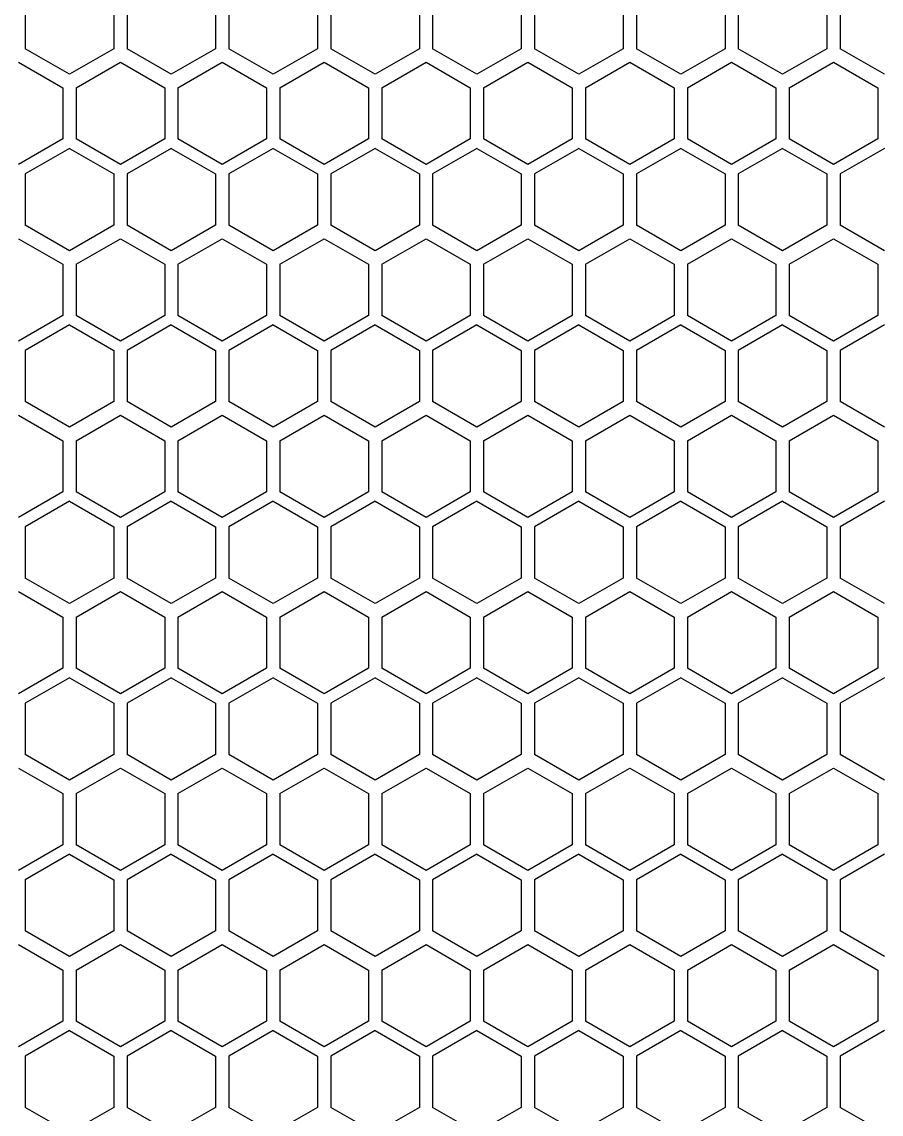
# Model space of a CAD drawing. Extents: x 61367 to 140945, y -1257 to 25588.
# Drawn here: x 91807 to 91884.6, y 20192.9 to 20291.5 of the extents above; entities that cross this region are included whole.
import ezdxf

# ---------------------------------------------------------------- set-up
doc = ezdxf.new("R2010")
doc.units = 0
doc.header["$MEASUREMENT"] = 0
doc.layers.get('0').update_dxf_attribs({"linetype": 'CONTINUOUS'})
doc.layers.add('4215-0412-2-1_0', color=7, linetype='CONTINUOUS')

# ---------------------------------------------------------------- blocks, each defined once
blk = doc.blocks.new('RYHTHYT')
at = {"layer": '4215-0412-2-1_0', "color": 7, "linetype": 'Continuous'}
for p, q in [((-33112.062, -67649.585), (-33112.062, -67654.205)), ((-33104.06, -67649.585), (-33104.06, -67654.205)), ((-33102.862, -67649.585), (-33102.862, -67654.205)), ((-33094.86, -67649.585), (-33094.86, -67654.205)), ((-33093.662, -67649.585), (-33093.662, -67654.205)), ((-33085.66, -67649.585), (-33085.66, -67654.205)), ((-33084.462, -67649.585), (-33084.462, -67654.205)), ((-33076.46, -67649.585), (-33076.46, -67654.205)), ((-33075.262, -67649.585), (-33075.262, -67654.205)), ((-33067.26, -67649.585), (-33067.26, -67654.205)), ((-33066.062, -67649.585), (-33066.062, -67654.205)), ((-33058.06, -67649.585), (-33058.06, -67654.205)), ((-33056.862, -67649.585), (-33056.862, -67654.205)), ((-33048.86, -67649.585), (-33048.86, -67654.205)), ((-33047.662, -67649.585), (-33047.662, -67654.205)), ((-33039.66, -67649.585), (-33039.66, -67654.205)), ((-33038.462, -67649.585), (-33038.462, -67654.205)), ((-33108.061, -67656.515), (-33112.062, -67654.205)), ((-33104.06, -67654.205), (-33108.061, -67656.515)), ((-33098.861, -67656.515), (-33102.862, -67654.205)), ((-33094.86, -67654.205), (-33098.861, -67656.515)), ((-33089.661, -67656.515), (-33093.662, -67654.205)), ((-33085.66, -67654.205), (-33089.661, -67656.515)), ((-33080.461, -67656.515), (-33084.462, -67654.205)), ((-33076.46, -67654.205), (-33080.461, -67656.515)), ((-33071.261, -67656.515), (-33075.262, -67654.205)), ((-33067.26, -67654.205), (-33071.261, -67656.515)), ((-33062.061, -67656.515), (-33066.062, -67654.205)), ((-33058.06, -67654.205), (-33062.061, -67656.515)), ((-33052.861, -67656.515), (-33056.862, -67654.205)), ((-33048.86, -67654.205), (-33052.861, -67656.515)), ((-33043.661, -67656.515), (-33047.662, -67654.205)), ((-33039.66, -67654.205), (-33043.661, -67656.515)), ((-33034.461, -67656.515), (-33038.462, -67654.205)), ((-33112.661, -67655.425), (-33108.66, -67657.735)), ((-33107.462, -67657.735), (-33103.461, -67655.425)), ((-33103.461, -67655.425), (-33099.46, -67657.735)), ((-33098.262, -67657.735), (-33094.261, -67655.425)), ((-33094.261, -67655.425), (-33090.26, -67657.735)), ((-33089.062, -67657.735), (-33085.061, -67655.425)), ((-33085.061, -67655.425), (-33081.06, -67657.735)), ((-33079.862, -67657.735), (-33075.861, -67655.425)), ((-33075.861, -67655.425), (-33071.86, -67657.735)), ((-33070.662, -67657.735), (-33066.661, -67655.425)), ((-33066.661, -67655.425), (-33062.66, -67657.735)), ((-33061.462, -67657.735), (-33057.461, -67655.425)), ((-33057.461, -67655.425), (-33053.46, -67657.735)), ((-33052.262, -67657.735), (-33048.261, -67655.425)), ((-33048.261, -67655.425), (-33044.26, -67657.735)), ((-33043.062, -67657.735), (-33039.061, -67655.425)), ((-33039.061, -67655.425), (-33035.06, -67657.735)), ((-33108.66, -67657.735), (-33108.66, -67662.355)), ((-33107.462, -67657.735), (-33107.462, -67662.355)), ((-33099.46, -67657.735), (-33099.46, -67662.355)), ((-33098.262, -67657.735), (-33098.262, -67662.355)), ((-33090.26, -67657.735), (-33090.26, -67662.355)), ((-33089.062, -67657.735), (-33089.062, -67662.355)), ((-33081.06, -67657.735), (-33081.06, -67662.355)), ((-33079.862, -67657.735), (-33079.862, -67662.355)), ((-33071.86, -67657.735), (-33071.86, -67662.355)), ((-33070.662, -67657.735), (-33070.662, -67662.355)), ((-33062.66, -67657.735), (-33062.66, -67662.355)), ((-33061.462, -67657.735), (-33061.462, -67662.355)), ((-33053.46, -67657.735), (-33053.46, -67662.355)), ((-33052.262, -67657.735), (-33052.262, -67662.355)), ((-33044.26, -67657.735), (-33044.26, -67662.355)), ((-33043.062, -67657.735), (-33043.062, -67662.355)), ((-33035.06, -67657.735), (-33035.06, -67662.355)), ((-33108.66, -67662.355), (-33112.661, -67664.665)), ((-33103.461, -67664.665), (-33107.462, -67662.355)), ((-33099.46, -67662.355), (-33103.461, -67664.665)), ((-33094.261, -67664.665), (-33098.262, -67662.355)), ((-33090.26, -67662.355), (-33094.261, -67664.665)), ((-33085.061, -67664.665), (-33089.062, -67662.355)), ((-33081.06, -67662.355), (-33085.061, -67664.665)), ((-33075.861, -67664.665), (-33079.862, -67662.355)), ((-33071.86, -67662.355), (-33075.861, -67664.665)), ((-33066.661, -67664.665), (-33070.662, -67662.355)), ((-33062.66, -67662.355), (-33066.661, -67664.665)), ((-33057.461, -67664.665), (-33061.462, -67662.355)), ((-33053.46, -67662.355), (-33057.461, -67664.665)), ((-33048.261, -67664.665), (-33052.262, -67662.355)), ((-33044.26, -67662.355), (-33048.261, -67664.665)), ((-33039.061, -67664.665), (-33043.062, -67662.355)), ((-33035.06, -67662.355), (-33039.061, -67664.665)), ((-33108.061, -67663.205), (-33112.062, -67665.515)), ((-33108.061, -67663.205), (-33104.06, -67665.515)), ((-33098.861, -67663.205), (-33102.862, -67665.515)), ((-33098.861, -67663.205), (-33094.86, -67665.515)), ((-33089.661, -67663.205), (-33093.662, -67665.515)), ((-33089.661, -67663.205), (-33085.66, -67665.515)), ((-33080.461, -67663.205), (-33084.462, -67665.515)), ((-33080.461, -67663.205), (-33076.46, -67665.515)), ((-33071.261, -67663.205), (-33075.262, -67665.515)), ((-33071.261, -67663.205), (-33067.26, -67665.515)), ((-33062.061, -67663.205), (-33066.062, -67665.515)), ((-33062.061, -67663.205), (-33058.06, -67665.515)), ((-33052.861, -67663.205), (-33056.862, -67665.515)), ((-33052.861, -67663.205), (-33048.86, -67665.515)), ((-33043.661, -67663.205), (-33047.662, -67665.515)), ((-33043.661, -67663.205), (-33039.66, -67665.515)), ((-33034.461, -67663.205), (-33038.462, -67665.515)), ((-33112.062, -67665.515), (-33112.062, -67670.135)), ((-33104.06, -67665.515), (-33104.06, -67670.135)), ((-33102.862, -67665.515), (-33102.862, -67670.135)), ((-33094.86, -67665.515), (-33094.86, -67670.135)), ((-33093.662, -67665.515), (-33093.662, -67670.135)), ((-33085.66, -67665.515), (-33085.66, -67670.135)), ((-33084.462, -67665.515), (-33084.462, -67670.135)), ((-33076.46, -67665.515), (-33076.46, -67670.135)), ((-33075.262, -67665.515), (-33075.262, -67670.135)), ((-33067.26, -67665.515), (-33067.26, -67670.135)), ((-33066.062, -67665.515), (-33066.062, -67670.135)), ((-33058.06, -67665.515), (-33058.06, -67670.135)), ((-33056.862, -67665.515), (-33056.862, -67670.135)), ((-33048.86, -67665.515), (-33048.86, -67670.135)), ((-33047.662, -67665.515), (-33047.662, -67670.135)), ((-33039.66, -67665.515), (-33039.66, -67670.135)), ((-33038.462, -67665.515), (-33038.462, -67670.135)), ((-33108.061, -67672.445), (-33112.062, -67670.135)), ((-33104.06, -67670.135), (-33108.061, -67672.445)), ((-33098.861, -67672.445), (-33102.862, -67670.135)), ((-33094.86, -67670.135), (-33098.861, -67672.445)), ((-33089.661, -67672.445), (-33093.662, -67670.135)), ((-33085.66, -67670.135), (-33089.661, -67672.445)), ((-33080.461, -67672.445), (-33084.462, -67670.135)), ((-33076.46, -67670.135), (-33080.461, -67672.445)), ((-33071.261, -67672.445), (-33075.262, -67670.135)), ((-33067.26, -67670.135), (-33071.261, -67672.445)), ((-33062.061, -67672.445), (-33066.062, -67670.135)), ((-33058.06, -67670.135), (-33062.061, -67672.445)), ((-33052.861, -67672.445), (-33056.862, -67670.135)), ((-33048.86, -67670.135), (-33052.861, -67672.445)), ((-33043.661, -67672.445), (-33047.662, -67670.135)), ((-33039.66, -67670.135), (-33043.661, -67672.445)), ((-33034.461, -67672.445), (-33038.462, -67670.135)), ((-33112.661, -67671.355), (-33108.66, -67673.665)), ((-33107.462, -67673.665), (-33103.461, -67671.355)), ((-33103.461, -67671.355), (-33099.46, -67673.665)), ((-33098.262, -67673.665), (-33094.261, -67671.355)), ((-33094.261, -67671.355), (-33090.26, -67673.665)), ((-33089.062, -67673.665), (-33085.061, -67671.355)), ((-33085.061, -67671.355), (-33081.06, -67673.665)), ((-33079.862, -67673.665), (-33075.861, -67671.355)), ((-33075.861, -67671.355), (-33071.86, -67673.665)), ((-33070.662, -67673.665), (-33066.661, -67671.355)), ((-33066.661, -67671.355), (-33062.66, -67673.665)), ((-33061.462, -67673.665), (-33057.461, -67671.355)), ((-33057.461, -67671.355), (-33053.46, -67673.665)), ((-33052.262, -67673.665), (-33048.261, -67671.355)), ((-33048.261, -67671.355), (-33044.26, -67673.665)), ((-33043.062, -67673.665), (-33039.061, -67671.355)), ((-33039.061, -67671.355), (-33035.06, -67673.665)), ((-33108.66, -67673.665), (-33108.66, -67678.285)), ((-33107.462, -67673.665), (-33107.462, -67678.285)), ((-33099.46, -67673.665), (-33099.46, -67678.285)), ((-33098.262, -67673.665), (-33098.262, -67678.285)), ((-33090.26, -67673.665), (-33090.26, -67678.285)), ((-33089.062, -67673.665), (-33089.062, -67678.285)), ((-33081.06, -67673.665), (-33081.06, -67678.285)), ((-33079.862, -67673.665), (-33079.862, -67678.285)), ((-33071.86, -67673.665), (-33071.86, -67678.285)), ((-33070.662, -67673.665), (-33070.662, -67678.285)), ((-33062.66, -67673.665), (-33062.66, -67678.285)), ((-33061.462, -67673.665), (-33061.462, -67678.285)), ((-33053.46, -67673.665), (-33053.46, -67678.285)), ((-33052.262, -67673.665), (-33052.262, -67678.285)), ((-33044.26, -67673.665), (-33044.26, -67678.285)), ((-33043.062, -67673.665), (-33043.062, -67678.285)), ((-33035.06, -67673.665), (-33035.06, -67678.285)), ((-33108.66, -67678.285), (-33112.661, -67680.595)), ((-33103.461, -67680.595), (-33107.462, -67678.285)), ((-33099.46, -67678.285), (-33103.461, -67680.595)), ((-33094.261, -67680.595), (-33098.262, -67678.285)), ((-33090.26, -67678.285), (-33094.261, -67680.595)), ((-33085.061, -67680.595), (-33089.062, -67678.285)), ((-33081.06, -67678.285), (-33085.061, -67680.595)), ((-33075.861, -67680.595), (-33079.862, -67678.285)), ((-33071.86, -67678.285), (-33075.861, -67680.595)), ((-33066.661, -67680.595), (-33070.662, -67678.285)), ((-33062.66, -67678.285), (-33066.661, -67680.595)), ((-33057.461, -67680.595), (-33061.462, -67678.285)), ((-33053.46, -67678.285), (-33057.461, -67680.595)), ((-33048.261, -67680.595), (-33052.262, -67678.285)), ((-33044.26, -67678.285), (-33048.261, -67680.595)), ((-33039.061, -67680.595), (-33043.062, -67678.285)), ((-33035.06, -67678.285), (-33039.061, -67680.595)), ((-33108.061, -67679.135), (-33112.062, -67681.445)), ((-33108.061, -67679.135), (-33104.06, -67681.445)), ((-33098.861, -67679.135), (-33102.862, -67681.445)), ((-33098.861, -67679.135), (-33094.86, -67681.445)), ((-33089.661, -67679.135), (-33093.662, -67681.445)), ((-33089.661, -67679.135), (-33085.66, -67681.445)), ((-33080.461, -67679.135), (-33084.462, -67681.445)), ((-33080.461, -67679.135), (-33076.46, -67681.445)), ((-33071.261, -67679.135), (-33075.262, -67681.445)), ((-33071.261, -67679.135), (-33067.26, -67681.445)), ((-33062.061, -67679.135), (-33066.062, -67681.445)), ((-33062.061, -67679.135), (-33058.06, -67681.445)), ((-33052.861, -67679.135), (-33056.862, -67681.445)), ((-33052.861, -67679.135), (-33048.86, -67681.445)), ((-33043.661, -67679.135), (-33047.662, -67681.445)), ((-33043.661, -67679.135), (-33039.66, -67681.445)), ((-33034.461, -67679.135), (-33038.462, -67681.445)), ((-33112.062, -67681.445), (-33112.062, -67686.065)), ((-33104.06, -67681.445), (-33104.06, -67686.065)), ((-33102.862, -67681.445), (-33102.862, -67686.065)), ((-33094.86, -67681.445), (-33094.86, -67686.065)), ((-33093.662, -67681.445), (-33093.662, -67686.065)), ((-33085.66, -67681.445), (-33085.66, -67686.065)), ((-33084.462, -67681.445), (-33084.462, -67686.065)), ((-33076.46, -67681.445), (-33076.46, -67686.065)), ((-33075.262, -67681.445), (-33075.262, -67686.065)), ((-33067.26, -67681.445), (-33067.26, -67686.065)), ((-33066.062, -67681.445), (-33066.062, -67686.065)), ((-33058.06, -67681.445), (-33058.06, -67686.065)), ((-33056.862, -67681.445), (-33056.862, -67686.065)), ((-33048.86, -67681.445), (-33048.86, -67686.065)), ((-33047.662, -67681.445), (-33047.662, -67686.065)), ((-33039.66, -67681.445), (-33039.66, -67686.065)), ((-33038.462, -67681.445), (-33038.462, -67686.065)), ((-33108.061, -67688.375), (-33112.062, -67686.065)), ((-33104.06, -67686.065), (-33108.061, -67688.375)), ((-33098.861, -67688.375), (-33102.862, -67686.065)), ((-33094.86, -67686.065), (-33098.861, -67688.375)), ((-33089.661, -67688.375), (-33093.662, -67686.065)), ((-33085.66, -67686.065), (-33089.661, -67688.375)), ((-33080.461, -67688.375), (-33084.462, -67686.065)), ((-33076.46, -67686.065), (-33080.461, -67688.375)), ((-33071.261, -67688.375), (-33075.262, -67686.065)), ((-33067.26, -67686.065), (-33071.261, -67688.375)), ((-33062.061, -67688.375), (-33066.062, -67686.065)), ((-33058.06, -67686.065), (-33062.061, -67688.375)), ((-33052.861, -67688.375), (-33056.862, -67686.065)), ((-33048.86, -67686.065), (-33052.861, -67688.375)), ((-33043.661, -67688.375), (-33047.662, -67686.065)), ((-33039.66, -67686.065), (-33043.661, -67688.375)), ((-33034.461, -67688.375), (-33038.462, -67686.065)), ((-33112.661, -67687.285), (-33108.66, -67689.595)), ((-33107.462, -67689.595), (-33103.461, -67687.285)), ((-33103.461, -67687.285), (-33099.46, -67689.595)), ((-33098.262, -67689.595), (-33094.261, -67687.285)), ((-33094.261, -67687.285), (-33090.26, -67689.595)), ((-33089.062, -67689.595), (-33085.061, -67687.285)), ((-33085.061, -67687.285), (-33081.06, -67689.595)), ((-33079.862, -67689.595), (-33075.861, -67687.285)), ((-33075.861, -67687.285), (-33071.86, -67689.595)), ((-33070.662, -67689.595), (-33066.661, -67687.285)), ((-33066.661, -67687.285), (-33062.66, -67689.595)), ((-33061.462, -67689.595), (-33057.461, -67687.285)), ((-33057.461, -67687.285), (-33053.46, -67689.595)), ((-33052.262, -67689.595), (-33048.261, -67687.285)), ((-33048.261, -67687.285), (-33044.26, -67689.595)), ((-33043.062, -67689.595), (-33039.061, -67687.285)), ((-33039.061, -67687.285), (-33035.06, -67689.595)), ((-33108.66, -67689.595), (-33108.66, -67694.215)), ((-33107.462, -67689.595), (-33107.462, -67694.215)), ((-33099.46, -67689.595), (-33099.46, -67694.215)), ((-33098.262, -67689.595), (-33098.262, -67694.215)), ((-33090.26, -67689.595), (-33090.26, -67694.215)), ((-33089.062, -67689.595), (-33089.062, -67694.215)), ((-33081.06, -67689.595), (-33081.06, -67694.215)), ((-33079.862, -67689.595), (-33079.862, -67694.215)), ((-33071.86, -67689.595), (-33071.86, -67694.215)), ((-33070.662, -67689.595), (-33070.662, -67694.215)), ((-33062.66, -67689.595), (-33062.66, -67694.215)), ((-33061.462, -67689.595), (-33061.462, -67694.215)), ((-33053.46, -67689.595), (-33053.46, -67694.215)), ((-33052.262, -67689.595), (-33052.262, -67694.215)), ((-33044.26, -67689.595), (-33044.26, -67694.215)), ((-33043.062, -67689.595), (-33043.062, -67694.215)), ((-33035.06, -67689.595), (-33035.06, -67694.215)), ((-33108.66, -67694.215), (-33112.661, -67696.525)), ((-33103.461, -67696.525), (-33107.462, -67694.215)), ((-33099.46, -67694.215), (-33103.461, -67696.525)), ((-33094.261, -67696.525), (-33098.262, -67694.215)), ((-33090.26, -67694.215), (-33094.261, -67696.525)), ((-33085.061, -67696.525), (-33089.062, -67694.215)), ((-33081.06, -67694.215), (-33085.061, -67696.525)), ((-33075.861, -67696.525), (-33079.862, -67694.215)), ((-33071.86, -67694.215), (-33075.861, -67696.525)), ((-33066.661, -67696.525), (-33070.662, -67694.215)), ((-33062.66, -67694.215), (-33066.661, -67696.525)), ((-33057.461, -67696.525), (-33061.462, -67694.215)), ((-33053.46, -67694.215), (-33057.461, -67696.525)), ((-33048.261, -67696.525), (-33052.262, -67694.215)), ((-33044.26, -67694.215), (-33048.261, -67696.525)), ((-33039.061, -67696.525), (-33043.062, -67694.215)), ((-33035.06, -67694.215), (-33039.061, -67696.525)), ((-33108.061, -67695.065), (-33112.062, -67697.375)), ((-33108.061, -67695.065), (-33104.06, -67697.375)), ((-33098.861, -67695.065), (-33102.862, -67697.375)), ((-33098.861, -67695.065), (-33094.86, -67697.375)), ((-33089.661, -67695.065), (-33093.662, -67697.375)), ((-33089.661, -67695.065), (-33085.66, -67697.375)), ((-33080.461, -67695.065), (-33084.462, -67697.375)), ((-33080.461, -67695.065), (-33076.46, -67697.375)), ((-33071.261, -67695.065), (-33075.262, -67697.375)), ((-33071.261, -67695.065), (-33067.26, -67697.375)), ((-33062.061, -67695.065), (-33066.062, -67697.375)), ((-33062.061, -67695.065), (-33058.06, -67697.375)), ((-33052.861, -67695.065), (-33056.862, -67697.375)), ((-33052.861, -67695.065), (-33048.86, -67697.375)), ((-33043.661, -67695.065), (-33047.662, -67697.375)), ((-33043.661, -67695.065), (-33039.66, -67697.375)), ((-33034.461, -67695.065), (-33038.462, -67697.375)), ((-33112.062, -67697.375), (-33112.062, -67701.995)), ((-33104.06, -67697.375), (-33104.06, -67701.995)), ((-33102.862, -67697.375), (-33102.862, -67701.995)), ((-33094.86, -67697.375), (-33094.86, -67701.995)), ((-33093.662, -67697.375), (-33093.662, -67701.995)), ((-33085.66, -67697.375), (-33085.66, -67701.995)), ((-33084.462, -67697.375), (-33084.462, -67701.995)), ((-33076.46, -67697.375), (-33076.46, -67701.995)), ((-33075.262, -67697.375), (-33075.262, -67701.995)), ((-33067.26, -67697.375), (-33067.26, -67701.995)), ((-33066.062, -67697.375), (-33066.062, -67701.995)), ((-33058.06, -67697.375), (-33058.06, -67701.995)), ((-33056.862, -67697.375), (-33056.862, -67701.995)), ((-33048.86, -67697.375), (-33048.86, -67701.995)), ((-33047.662, -67697.375), (-33047.662, -67701.995)), ((-33039.66, -67697.375), (-33039.66, -67701.995)), ((-33038.462, -67697.375), (-33038.462, -67701.995)), ((-33108.061, -67704.305), (-33112.062, -67701.995)), ((-33104.06, -67701.995), (-33108.061, -67704.305)), ((-33098.861, -67704.305), (-33102.862, -67701.995)), ((-33094.86, -67701.995), (-33098.861, -67704.305)), ((-33089.661, -67704.305), (-33093.662, -67701.995)), ((-33085.66, -67701.995), (-33089.661, -67704.305)), ((-33080.461, -67704.305), (-33084.462, -67701.995)), ((-33076.46, -67701.995), (-33080.461, -67704.305)), ((-33071.261, -67704.305), (-33075.262, -67701.995)), ((-33067.26, -67701.995), (-33071.261, -67704.305)), ((-33062.061, -67704.305), (-33066.062, -67701.995)), ((-33058.06, -67701.995), (-33062.061, -67704.305)), ((-33052.861, -67704.305), (-33056.862, -67701.995)), ((-33048.86, -67701.995), (-33052.861, -67704.305)), ((-33043.661, -67704.305), (-33047.662, -67701.995)), ((-33039.66, -67701.995), (-33043.661, -67704.305)), ((-33034.461, -67704.305), (-33038.462, -67701.995)), ((-33112.661, -67703.215), (-33108.66, -67705.525)), ((-33107.462, -67705.525), (-33103.461, -67703.215)), ((-33103.461, -67703.215), (-33099.46, -67705.525)), ((-33098.262, -67705.525), (-33094.261, -67703.215)), ((-33094.261, -67703.215), (-33090.26, -67705.525)), ((-33089.062, -67705.525), (-33085.061, -67703.215)), ((-33085.061, -67703.215), (-33081.06, -67705.525)), ((-33079.862, -67705.525), (-33075.861, -67703.215)), ((-33075.861, -67703.215), (-33071.86, -67705.525)), ((-33070.662, -67705.525), (-33066.661, -67703.215)), ((-33066.661, -67703.215), (-33062.66, -67705.525)), ((-33061.462, -67705.525), (-33057.461, -67703.215)), ((-33057.461, -67703.215), (-33053.46, -67705.525)), ((-33052.262, -67705.525), (-33048.261, -67703.215)), ((-33048.261, -67703.215), (-33044.26, -67705.525)), ((-33043.062, -67705.525), (-33039.061, -67703.215)), ((-33039.061, -67703.215), (-33035.06, -67705.525)), ((-33108.66, -67705.525), (-33108.66, -67710.145)), ((-33107.462, -67705.525), (-33107.462, -67710.145)), ((-33099.46, -67705.525), (-33099.46, -67710.145)), ((-33098.262, -67705.525), (-33098.262, -67710.145)), ((-33090.26, -67705.525), (-33090.26, -67710.145)), ((-33089.062, -67705.525), (-33089.062, -67710.145)), ((-33081.06, -67705.525), (-33081.06, -67710.145)), ((-33079.862, -67705.525), (-33079.862, -67710.145)), ((-33071.86, -67705.525), (-33071.86, -67710.145)), ((-33070.662, -67705.525), (-33070.662, -67710.145)), ((-33062.66, -67705.525), (-33062.66, -67710.145)), ((-33061.462, -67705.525), (-33061.462, -67710.145)), ((-33053.46, -67705.525), (-33053.46, -67710.145)), ((-33052.262, -67705.525), (-33052.262, -67710.145)), ((-33044.26, -67705.525), (-33044.26, -67710.145)), ((-33043.062, -67705.525), (-33043.062, -67710.145)), ((-33035.06, -67705.525), (-33035.06, -67710.145)), ((-33108.66, -67710.145), (-33112.661, -67712.455)), ((-33108.061, -67710.995), (-33112.062, -67713.305)), ((-33108.061, -67710.995), (-33104.06, -67713.305)), ((-33103.461, -67712.455), (-33107.462, -67710.145)), ((-33099.46, -67710.145), (-33103.461, -67712.455)), ((-33098.861, -67710.995), (-33102.862, -67713.305)), ((-33098.861, -67710.995), (-33094.86, -67713.305)), ((-33094.261, -67712.455), (-33098.262, -67710.145)), ((-33090.26, -67710.145), (-33094.261, -67712.455)), ((-33089.661, -67710.995), (-33093.662, -67713.305)), ((-33089.661, -67710.995), (-33085.66, -67713.305)), ((-33085.061, -67712.455), (-33089.062, -67710.145)), ((-33081.06, -67710.145), (-33085.061, -67712.455)), ((-33080.461, -67710.995), (-33084.462, -67713.305)), ((-33080.461, -67710.995), (-33076.46, -67713.305)), ((-33075.861, -67712.455), (-33079.862, -67710.145)), ((-33071.86, -67710.145), (-33075.861, -67712.455)), ((-33071.261, -67710.995), (-33075.262, -67713.305)), ((-33071.261, -67710.995), (-33067.26, -67713.305)), ((-33066.661, -67712.455), (-33070.662, -67710.145)), ((-33062.66, -67710.145), (-33066.661, -67712.455)), ((-33062.061, -67710.995), (-33066.062, -67713.305)), ((-33062.061, -67710.995), (-33058.06, -67713.305)), ((-33057.461, -67712.455), (-33061.462, -67710.145)), ((-33053.46, -67710.145), (-33057.461, -67712.455)), ((-33052.861, -67710.995), (-33056.862, -67713.305)), ((-33052.861, -67710.995), (-33048.86, -67713.305)), ((-33048.261, -67712.455), (-33052.262, -67710.145)), ((-33044.26, -67710.145), (-33048.261, -67712.455)), ((-33043.661, -67710.995), (-33047.662, -67713.305)), ((-33043.661, -67710.995), (-33039.66, -67713.305)), ((-33039.061, -67712.455), (-33043.062, -67710.145)), ((-33035.06, -67710.145), (-33039.061, -67712.455)), ((-33034.461, -67710.995), (-33038.462, -67713.305)), ((-33112.062, -67713.305), (-33112.062, -67717.925)), ((-33104.06, -67713.305), (-33104.06, -67717.925)), ((-33102.862, -67713.305), (-33102.862, -67717.925)), ((-33094.86, -67713.305), (-33094.86, -67717.925)), ((-33093.662, -67713.305), (-33093.662, -67717.925)), ((-33085.66, -67713.305), (-33085.66, -67717.925)), ((-33084.462, -67713.305), (-33084.462, -67717.925)), ((-33076.46, -67713.305), (-33076.46, -67717.925)), ((-33075.262, -67713.305), (-33075.262, -67717.925)), ((-33067.26, -67713.305), (-33067.26, -67717.925)), ((-33066.062, -67713.305), (-33066.062, -67717.925)), ((-33058.06, -67713.305), (-33058.06, -67717.925)), ((-33056.862, -67713.305), (-33056.862, -67717.925)), ((-33048.86, -67713.305), (-33048.86, -67717.925)), ((-33047.662, -67713.305), (-33047.662, -67717.925)), ((-33039.66, -67713.305), (-33039.66, -67717.925)), ((-33038.462, -67713.305), (-33038.462, -67717.925)), ((-33108.061, -67720.235), (-33112.062, -67717.925)), ((-33104.06, -67717.925), (-33108.061, -67720.235)), ((-33098.861, -67720.235), (-33102.862, -67717.925)), ((-33094.86, -67717.925), (-33098.861, -67720.235)), ((-33089.661, -67720.235), (-33093.662, -67717.925)), ((-33085.66, -67717.925), (-33089.661, -67720.235)), ((-33080.461, -67720.235), (-33084.462, -67717.925)), ((-33076.46, -67717.925), (-33080.461, -67720.235)), ((-33071.261, -67720.235), (-33075.262, -67717.925)), ((-33067.26, -67717.925), (-33071.261, -67720.235)), ((-33062.061, -67720.235), (-33066.062, -67717.925)), ((-33058.06, -67717.925), (-33062.061, -67720.235)), ((-33052.861, -67720.235), (-33056.862, -67717.925)), ((-33048.86, -67717.925), (-33052.861, -67720.235)), ((-33043.661, -67720.235), (-33047.662, -67717.925)), ((-33039.66, -67717.925), (-33043.661, -67720.235)), ((-33034.461, -67720.235), (-33038.462, -67717.925)), ((-33112.661, -67719.145), (-33108.66, -67721.455)), ((-33107.462, -67721.455), (-33103.461, -67719.145)), ((-33103.461, -67719.145), (-33099.46, -67721.455)), ((-33098.262, -67721.455), (-33094.261, -67719.145)), ((-33094.261, -67719.145), (-33090.26, -67721.455)), ((-33089.062, -67721.455), (-33085.061, -67719.145)), ((-33085.061, -67719.145), (-33081.06, -67721.455)), ((-33079.862, -67721.455), (-33075.861, -67719.145)), ((-33075.861, -67719.145), (-33071.86, -67721.455)), ((-33070.662, -67721.455), (-33066.661, -67719.145)), ((-33066.661, -67719.145), (-33062.66, -67721.455)), ((-33061.462, -67721.455), (-33057.461, -67719.145)), ((-33057.461, -67719.145), (-33053.46, -67721.455)), ((-33052.262, -67721.455), (-33048.261, -67719.145)), ((-33048.261, -67719.145), (-33044.26, -67721.455)), ((-33043.062, -67721.455), (-33039.061, -67719.145)), ((-33039.061, -67719.145), (-33035.06, -67721.455)), ((-33108.66, -67721.455), (-33108.66, -67726.075)), ((-33107.462, -67721.455), (-33107.462, -67726.075)), ((-33099.46, -67721.455), (-33099.46, -67726.075)), ((-33098.262, -67721.455), (-33098.262, -67726.075)), ((-33090.26, -67721.455), (-33090.26, -67726.075)), ((-33089.062, -67721.455), (-33089.062, -67726.075)), ((-33081.06, -67721.455), (-33081.06, -67726.075)), ((-33079.862, -67721.455), (-33079.862, -67726.075)), ((-33071.86, -67721.455), (-33071.86, -67726.075)), ((-33070.662, -67721.455), (-33070.662, -67726.075)), ((-33062.66, -67721.455), (-33062.66, -67726.075)), ((-33061.462, -67721.455), (-33061.462, -67726.075)), ((-33053.46, -67721.455), (-33053.46, -67726.075)), ((-33052.262, -67721.455), (-33052.262, -67726.075)), ((-33044.26, -67721.455), (-33044.26, -67726.075)), ((-33043.062, -67721.455), (-33043.062, -67726.075)), ((-33035.06, -67721.455), (-33035.06, -67726.075)), ((-33108.66, -67726.075), (-33112.661, -67728.385)), ((-33103.461, -67728.385), (-33107.462, -67726.075)), ((-33099.46, -67726.075), (-33103.461, -67728.385)), ((-33094.261, -67728.385), (-33098.262, -67726.075)), ((-33090.26, -67726.075), (-33094.261, -67728.385)), ((-33085.061, -67728.385), (-33089.062, -67726.075)), ((-33081.06, -67726.075), (-33085.061, -67728.385)), ((-33075.861, -67728.385), (-33079.862, -67726.075)), ((-33071.86, -67726.075), (-33075.861, -67728.385)), ((-33066.661, -67728.385), (-33070.662, -67726.075)), ((-33062.66, -67726.075), (-33066.661, -67728.385)), ((-33057.461, -67728.385), (-33061.462, -67726.075)), ((-33053.46, -67726.075), (-33057.461, -67728.385)), ((-33048.261, -67728.385), (-33052.262, -67726.075)), ((-33044.26, -67726.075), (-33048.261, -67728.385)), ((-33039.061, -67728.385), (-33043.062, -67726.075)), ((-33035.06, -67726.075), (-33039.061, -67728.385)), ((-33108.061, -67726.925), (-33112.062, -67729.235)), ((-33108.061, -67726.925), (-33104.06, -67729.235)), ((-33098.861, -67726.925), (-33102.862, -67729.235)), ((-33098.861, -67726.925), (-33094.86, -67729.235)), ((-33089.661, -67726.925), (-33093.662, -67729.235)), ((-33089.661, -67726.925), (-33085.66, -67729.235)), ((-33080.461, -67726.925), (-33084.462, -67729.235)), ((-33080.461, -67726.925), (-33076.46, -67729.235)), ((-33071.261, -67726.925), (-33075.262, -67729.235)), ((-33071.261, -67726.925), (-33067.26, -67729.235)), ((-33062.061, -67726.925), (-33066.062, -67729.235)), ((-33062.061, -67726.925), (-33058.06, -67729.235)), ((-33052.861, -67726.925), (-33056.862, -67729.235)), ((-33052.861, -67726.925), (-33048.86, -67729.235)), ((-33043.661, -67726.925), (-33047.662, -67729.235)), ((-33043.661, -67726.925), (-33039.66, -67729.235)), ((-33034.461, -67726.925), (-33038.462, -67729.235)), ((-33112.062, -67729.235), (-33112.062, -67733.855)), ((-33104.06, -67729.235), (-33104.06, -67733.855)), ((-33102.862, -67729.235), (-33102.862, -67733.855)), ((-33094.86, -67729.235), (-33094.86, -67733.855)), ((-33093.662, -67729.235), (-33093.662, -67733.855)), ((-33085.66, -67729.235), (-33085.66, -67733.855)), ((-33084.462, -67729.235), (-33084.462, -67733.855)), ((-33076.46, -67729.235), (-33076.46, -67733.855)), ((-33075.262, -67729.235), (-33075.262, -67733.855)), ((-33067.26, -67729.235), (-33067.26, -67733.855)), ((-33066.062, -67729.235), (-33066.062, -67733.855)), ((-33058.06, -67729.235), (-33058.06, -67733.855)), ((-33056.862, -67729.235), (-33056.862, -67733.855)), ((-33048.86, -67729.235), (-33048.86, -67733.855)), ((-33047.662, -67729.235), (-33047.662, -67733.855)), ((-33039.66, -67729.235), (-33039.66, -67733.855)), ((-33038.462, -67729.235), (-33038.462, -67733.855)), ((-33108.061, -67736.165), (-33112.062, -67733.855)), ((-33104.06, -67733.855), (-33108.061, -67736.165)), ((-33098.861, -67736.165), (-33102.862, -67733.855)), ((-33094.86, -67733.855), (-33098.861, -67736.165)), ((-33089.661, -67736.165), (-33093.662, -67733.855)), ((-33085.66, -67733.855), (-33089.661, -67736.165)), ((-33080.461, -67736.165), (-33084.462, -67733.855)), ((-33076.46, -67733.855), (-33080.461, -67736.165)), ((-33071.261, -67736.165), (-33075.262, -67733.855)), ((-33067.26, -67733.855), (-33071.261, -67736.165)), ((-33062.061, -67736.165), (-33066.062, -67733.855)), ((-33058.06, -67733.855), (-33062.061, -67736.165)), ((-33052.861, -67736.165), (-33056.862, -67733.855)), ((-33048.86, -67733.855), (-33052.861, -67736.165)), ((-33043.661, -67736.165), (-33047.662, -67733.855)), ((-33039.66, -67733.855), (-33043.661, -67736.165)), ((-33034.461, -67736.165), (-33038.462, -67733.855)), ((-33112.661, -67735.075), (-33108.66, -67737.385)), ((-33107.462, -67737.385), (-33103.461, -67735.075)), ((-33103.461, -67735.075), (-33099.46, -67737.385)), ((-33098.262, -67737.385), (-33094.261, -67735.075)), ((-33094.261, -67735.075), (-33090.26, -67737.385)), ((-33089.062, -67737.385), (-33085.061, -67735.075)), ((-33085.061, -67735.075), (-33081.06, -67737.385)), ((-33079.862, -67737.385), (-33075.861, -67735.075)), ((-33075.861, -67735.075), (-33071.86, -67737.385)), ((-33070.662, -67737.385), (-33066.661, -67735.075)), ((-33066.661, -67735.075), (-33062.66, -67737.385)), ((-33061.462, -67737.385), (-33057.461, -67735.075)), ((-33057.461, -67735.075), (-33053.46, -67737.385)), ((-33052.262, -67737.385), (-33048.261, -67735.075)), ((-33048.261, -67735.075), (-33044.26, -67737.385)), ((-33043.062, -67737.385), (-33039.061, -67735.075)), ((-33039.061, -67735.075), (-33035.06, -67737.385)), ((-33108.66, -67737.385), (-33108.66, -67742.005)), ((-33107.462, -67737.385), (-33107.462, -67742.005)), ((-33099.46, -67737.385), (-33099.46, -67742.005)), ((-33098.262, -67737.385), (-33098.262, -67742.005)), ((-33090.26, -67737.385), (-33090.26, -67742.005)), ((-33089.062, -67737.385), (-33089.062, -67742.005)), ((-33081.06, -67737.385), (-33081.06, -67742.005)), ((-33079.862, -67737.385), (-33079.862, -67742.005)), ((-33071.86, -67737.385), (-33071.86, -67742.005)), ((-33070.662, -67737.385), (-33070.662, -67742.005)), ((-33062.66, -67737.385), (-33062.66, -67742.005)), ((-33061.462, -67737.385), (-33061.462, -67742.005)), ((-33053.46, -67737.385), (-33053.46, -67742.005)), ((-33052.262, -67737.385), (-33052.262, -67742.005)), ((-33044.26, -67737.385), (-33044.26, -67742.005)), ((-33043.062, -67737.385), (-33043.062, -67742.005)), ((-33035.06, -67737.385), (-33035.06, -67742.005)), ((-33108.66, -67742.005), (-33112.661, -67744.315)), ((-33103.461, -67744.315), (-33107.462, -67742.005)), ((-33099.46, -67742.005), (-33103.461, -67744.315)), ((-33094.261, -67744.315), (-33098.262, -67742.005)), ((-33090.26, -67742.005), (-33094.261, -67744.315)), ((-33085.061, -67744.315), (-33089.062, -67742.005)), ((-33081.06, -67742.005), (-33085.061, -67744.315)), ((-33075.861, -67744.315), (-33079.862, -67742.005)), ((-33071.86, -67742.005), (-33075.861, -67744.315)), ((-33066.661, -67744.315), (-33070.662, -67742.005)), ((-33062.66, -67742.005), (-33066.661, -67744.315)), ((-33057.461, -67744.315), (-33061.462, -67742.005)), ((-33053.46, -67742.005), (-33057.461, -67744.315)), ((-33048.261, -67744.315), (-33052.262, -67742.005)), ((-33044.26, -67742.005), (-33048.261, -67744.315)), ((-33039.061, -67744.315), (-33043.062, -67742.005)), ((-33035.06, -67742.005), (-33039.061, -67744.315)), ((-33108.061, -67742.855), (-33112.062, -67745.165)), ((-33108.061, -67742.855), (-33104.06, -67745.165)), ((-33098.861, -67742.855), (-33102.862, -67745.165)), ((-33098.861, -67742.855), (-33094.86, -67745.165)), ((-33089.661, -67742.855), (-33093.662, -67745.165)), ((-33089.661, -67742.855), (-33085.66, -67745.165)), ((-33080.461, -67742.855), (-33084.462, -67745.165)), ((-33080.461, -67742.855), (-33076.46, -67745.165)), ((-33071.261, -67742.855), (-33075.262, -67745.165)), ((-33071.261, -67742.855), (-33067.26, -67745.165)), ((-33062.061, -67742.855), (-33066.062, -67745.165)), ((-33062.061, -67742.855), (-33058.06, -67745.165)), ((-33052.861, -67742.855), (-33056.862, -67745.165)), ((-33052.861, -67742.855), (-33048.86, -67745.165)), ((-33043.661, -67742.855), (-33047.662, -67745.165)), ((-33043.661, -67742.855), (-33039.66, -67745.165)), ((-33034.461, -67742.855), (-33038.462, -67745.165)), ((-33112.062, -67745.165), (-33112.062, -67749.785)), ((-33104.06, -67745.165), (-33104.06, -67749.785)), ((-33102.862, -67745.165), (-33102.862, -67749.785)), ((-33094.86, -67745.165), (-33094.86, -67749.785)), ((-33093.662, -67745.165), (-33093.662, -67749.785)), ((-33085.66, -67745.165), (-33085.66, -67749.785)), ((-33084.462, -67745.165), (-33084.462, -67749.785)), ((-33076.46, -67745.165), (-33076.46, -67749.785)), ((-33075.262, -67745.165), (-33075.262, -67749.785)), ((-33067.26, -67745.165), (-33067.26, -67749.785)), ((-33066.062, -67745.165), (-33066.062, -67749.785)), ((-33058.06, -67745.165), (-33058.06, -67749.785)), ((-33056.862, -67745.165), (-33056.862, -67749.785)), ((-33048.86, -67745.165), (-33048.86, -67749.785)), ((-33047.662, -67745.165), (-33047.662, -67749.785)), ((-33039.66, -67745.165), (-33039.66, -67749.785)), ((-33038.462, -67745.165), (-33038.462, -67749.785)), ((-33108.061, -67752.095), (-33112.062, -67749.785)), ((-33104.06, -67749.785), (-33108.061, -67752.095)), ((-33098.861, -67752.095), (-33102.862, -67749.785)), ((-33094.86, -67749.785), (-33098.861, -67752.095)), ((-33089.661, -67752.095), (-33093.662, -67749.785)), ((-33085.66, -67749.785), (-33089.661, -67752.095)), ((-33080.461, -67752.095), (-33084.462, -67749.785)), ((-33076.46, -67749.785), (-33080.461, -67752.095)), ((-33071.261, -67752.095), (-33075.262, -67749.785)), ((-33067.26, -67749.785), (-33071.261, -67752.095)), ((-33062.061, -67752.095), (-33066.062, -67749.785)), ((-33058.06, -67749.785), (-33062.061, -67752.095)), ((-33052.861, -67752.095), (-33056.862, -67749.785)), ((-33048.86, -67749.785), (-33052.861, -67752.095)), ((-33043.661, -67752.095), (-33047.662, -67749.785)), ((-33039.66, -67749.785), (-33043.661, -67752.095)), ((-33034.461, -67752.095), (-33038.462, -67749.785))]:
    blk.add_line(p, q, dxfattribs=at)

msp = doc.modelspace()

# ---------------------------------------------------------------- block references
at = {"lineweight": -3}
msp.add_blockref('RYHTHYT', (124919.399, 87943.251), dxfattribs=at)

doc.saveas('drawing.dxf')
